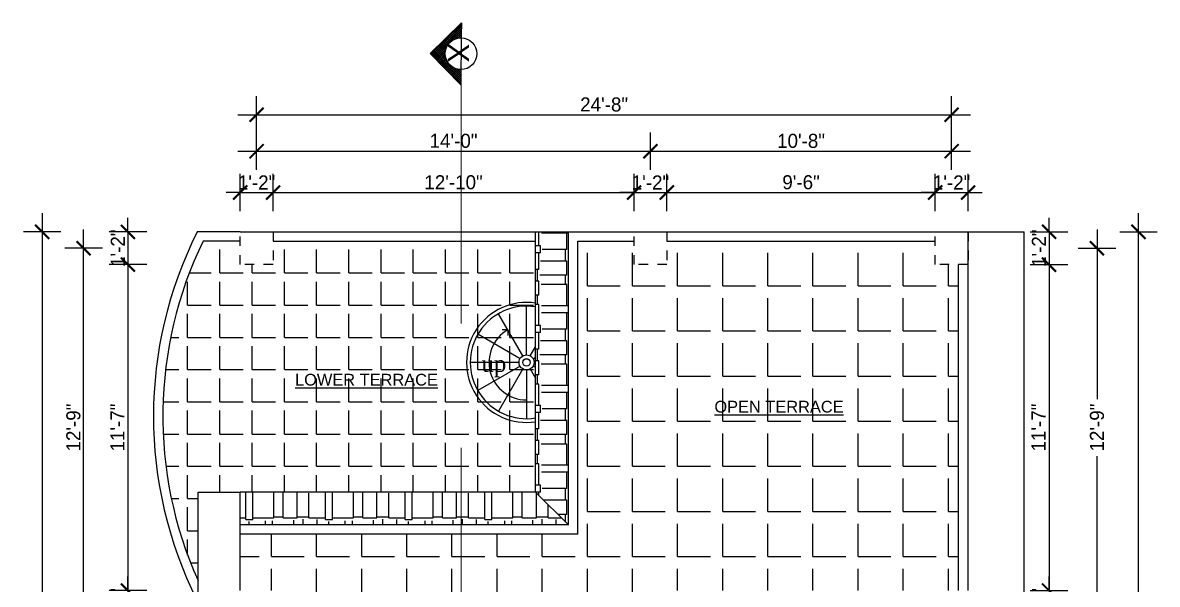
# Model space of a CAD drawing. Header units: inches. Extents: x -343 to 13887, y -13069 to -746.
# Drawn here: x 3885.3 to 4369.3, y -8323.8 to -8084.3 of the extents above; entities that cross this region are included whole.
import ezdxf

# ---------------------------------------------------------------- set-up
doc = ezdxf.new("R2010")
doc.units = ezdxf.units.IN
doc.header["$LTSCALE"] = 17
doc.header["$MEASUREMENT"] = 0
for name, pattern in [('21_FP_00$0$HIDDEN', [0.375, 0.25, -0.125]), ('Dash1', [0.472441, 0.23622, -0.23622]), ('PHANTOM2', [1.25, 0.625, -0.125, 0.125, -0.125, 0.125, -0.125])]:
    doc.linetypes.add(name, pattern=pattern)
doc.layers.add('A-Sect-Iden', color=111, linetype='Continuous')
for name, color, linetype, lineweight in [('aa_section_line', 2, 'PHANTOM2', 13), ('DOOR & WIN', 1, 'Continuous', 25), ('ELEVATION', 7, 'Continuous', 25), ('OUTLINE', 1, 'Continuous', 25), ('TEXT', 231, 'Continuous', 20)]:
    doc.layers.add(name, color=color, linetype=linetype, lineweight=lineweight)
doc.styles.add('7 INCH', font='times.ttf', dxfattribs={"height": 7})
doc.styles.add('ARCHITECTURE', font='stylu.ttf')
doc.styles.add('HEADING', font='swissel.ttf')
doc.dimstyles.new('8 SCALE', dxfattribs={"dimscale": 0, "dimtxt": 6, "dimasz": 6, "dimexe": 8, "dimexo": 8, "dimgap": 1.25, "dimtad": 1, "dimdec": 0, "dimzin": 3, "dimdsep": 46, "dimlunit": 4, "dimtxsty": 'ARCHITECTURE', "dimblk": 'ARCHTICK', "dimcen": 8, "dimdle": 8, "dimclrd": 5, "dimclre": 5, "dimclrt": 7, "dimadec": 0, "dimazin": 0, "dimtfac": 0.75, "dimtdec": 0, "dimtix": 1, "dimtmove": 2, "dimatfit": 3, "dimldrblk": 'ARCHTICK', "dimfxl": 8, "dimfxlon": 1, "dimtolj": 1, "dimtzin": 0, "dimlwd": -1, "dimlwe": -1, "dimarcsym": 0})
pattern_1 = [(0, (-5710.571, -7503.508), (25.5, 12), [6, -5, 7, -3, 9, -4]), (0, (-5704.571, -7503.008), (25.5, 12), [5, -19, 4, -6]), (0, (-5692.571, -7504.258), (25.5, 12), [3, -31]), (90, (-5710.571, -7503.5084), (-8.5, 12), [11.5, -36.5]), (90, (-5704.571, -7503.5084), (-8.5, 12), [11.25, -36.75]), (90, (-5699.571, -7503.5084), (-8.5, 12), [10.5, -37.5]), (90, (-5692.571, -7504.2584), (-8.5, 12), [11.5, -36.5]), (90, (-5689.571, -7504.2584), (-8.5, 12), [11.5, -36.5]), (90, (-5680.571, -7503.5084), (-8.5, 12), [11, -37])]
pattern_2 = [(0, (-5710.571, -7503.508), (0, 13.75), [10, -3.75]), (90, (-5710.571, -7503.508), (-13.75, 8e-16), [10, -3.75])]
pattern_3 = [(0, (-5710.571, -7503.508), (0, 19.25), [14, -5.25]), (90, (-5710.571, -7503.508), (-19.25, 1e-15), [14, -5.25])]

# ---------------------------------------------------------------- blocks, each defined once
blk = doc.blocks.new('_ArchTick')
at = {"color": 0, "linetype": 'ByBlock', "const_width": 0.15}
blk.add_lwpolyline([(-0.5, -0.5), (0.5, 0.5)], dxfattribs=at)
blk = doc.blocks.new('*D2932')
at = {"layer": 'Defpoints', "color": 0, "transparency": 16777216}
for p in [(3992.11, -8156.74), (3978.11, -8173.48), (3992.11, -8173.48)]:
    blk.add_point(p, dxfattribs=at)
at = {"layer": 'OUTLINE', "color": 5, "transparency": 16777216}
for p, q in [((3978.11, -8164.74), (3978.11, -8148.74)), ((3992.11, -8164.74), (3992.11, -8148.74)), ((3978.11, -8156.74), (3972.11, -8156.74)), ((3978.11, -8156.74), (3992.11, -8156.74)), ((3992.11, -8156.74), (3998.11, -8156.74))]:
    blk.add_line(p, q, dxfattribs=at)
at = {"layer": 'OUTLINE', "color": 5, "transparency": 16777216, "xscale": 6, "yscale": 6, "zscale": 6}
blk.add_blockref('_ArchTick', (3978.11, -8156.74), dxfattribs=at)
at = {"layer": 'OUTLINE', "color": 5, "transparency": 16777216, "xscale": 6, "yscale": 6, "zscale": 6, "rotation": 180}
blk.add_blockref('_ArchTick', (3992.11, -8156.74), dxfattribs=at)
at = {"layer": 'OUTLINE', "color": 7, "transparency": 16777216, "insert": (3985.11, -8152.43), "char_height": 6, "attachment_point": 5, "style": 'ARCHITECTURE'}
blk.add_mtext('\\A1;1\'-2"', dxfattribs=at)
blk = doc.blocks.new('*D2933')
at = {"layer": 'Defpoints', "color": 0, "transparency": 16777216}
for p in [(4146.11, -8156.74), (3992.11, -8173.48), (4146.11, -8173.48)]:
    blk.add_point(p, dxfattribs=at)
at = {"layer": 'OUTLINE', "color": 5, "transparency": 16777216}
for p, q in [((3992.11, -8164.74), (3992.11, -8148.74)), ((4146.11, -8164.74), (4146.11, -8148.74)), ((3984.11, -8156.74), (4154.11, -8156.74))]:
    blk.add_line(p, q, dxfattribs=at)
at = {"layer": 'OUTLINE', "color": 5, "transparency": 16777216, "xscale": 6, "yscale": 6, "zscale": 6, "rotation": 180}
blk.add_blockref('_ArchTick', (3992.11, -8156.74), dxfattribs=at)
at = {"layer": 'OUTLINE', "color": 5, "transparency": 16777216, "xscale": 6, "yscale": 6, "zscale": 6}
blk.add_blockref('_ArchTick', (4146.11, -8156.74), dxfattribs=at)
at = {"layer": 'OUTLINE', "color": 7, "transparency": 16777216, "insert": (4069.11, -8152.38), "char_height": 6, "attachment_point": 5, "style": 'ARCHITECTURE'}
blk.add_mtext('\\A1;12\'-10"', dxfattribs=at)
blk = doc.blocks.new('*D2934')
at = {"layer": 'Defpoints', "color": 0, "transparency": 16777216}
for p in [(4160.11, -8156.74), (4146.11, -8173.48), (4160.11, -8173.48)]:
    blk.add_point(p, dxfattribs=at)
at = {"layer": 'OUTLINE', "color": 5, "transparency": 16777216}
for p, q in [((4146.11, -8164.74), (4146.11, -8148.74)), ((4160.11, -8164.74), (4160.11, -8148.74)), ((4146.11, -8156.74), (4140.11, -8156.74)), ((4146.11, -8156.74), (4160.11, -8156.74)), ((4160.11, -8156.74), (4166.11, -8156.74))]:
    blk.add_line(p, q, dxfattribs=at)
at = {"layer": 'OUTLINE', "color": 5, "transparency": 16777216, "xscale": 6, "yscale": 6, "zscale": 6}
blk.add_blockref('_ArchTick', (4146.11, -8156.74), dxfattribs=at)
at = {"layer": 'OUTLINE', "color": 5, "transparency": 16777216, "xscale": 6, "yscale": 6, "zscale": 6, "rotation": 180}
blk.add_blockref('_ArchTick', (4160.11, -8156.74), dxfattribs=at)
at = {"layer": 'OUTLINE', "color": 7, "transparency": 16777216, "insert": (4153.11, -8152.43), "char_height": 6, "attachment_point": 5, "style": 'ARCHITECTURE'}
blk.add_mtext('\\A1;1\'-2"', dxfattribs=at)
blk = doc.blocks.new('*D2935')
at = {"layer": 'Defpoints', "color": 0, "transparency": 16777216}
for p in [(4274.58, -8156.74), (4160.11, -8173.48), (4274.58, -8173.48)]:
    blk.add_point(p, dxfattribs=at)
at = {"layer": 'OUTLINE', "color": 5, "transparency": 16777216}
for p, q in [((4160.11, -8164.74), (4160.11, -8148.74)), ((4274.58, -8164.74), (4274.58, -8148.74)), ((4152.11, -8156.74), (4282.58, -8156.74))]:
    blk.add_line(p, q, dxfattribs=at)
at = {"layer": 'OUTLINE', "color": 5, "transparency": 16777216, "xscale": 6, "yscale": 6, "zscale": 6, "rotation": 180}
blk.add_blockref('_ArchTick', (4160.11, -8156.74), dxfattribs=at)
at = {"layer": 'OUTLINE', "color": 5, "transparency": 16777216, "xscale": 6, "yscale": 6, "zscale": 6}
blk.add_blockref('_ArchTick', (4274.58, -8156.74), dxfattribs=at)
at = {"layer": 'OUTLINE', "color": 7, "transparency": 16777216, "insert": (4217.35, -8152.37), "char_height": 6, "attachment_point": 5, "style": 'ARCHITECTURE'}
blk.add_mtext('\\A1;9\'-6"', dxfattribs=at)
blk = doc.blocks.new('*D2936')
at = {"layer": 'Defpoints', "color": 0, "transparency": 16777216}
for p in [(4288.58, -8156.74), (4274.58, -8173.48), (4288.58, -8173.48)]:
    blk.add_point(p, dxfattribs=at)
at = {"layer": 'OUTLINE', "color": 5, "transparency": 16777216}
for p, q in [((4274.58, -8164.74), (4274.58, -8148.74)), ((4288.58, -8164.74), (4288.58, -8148.74)), ((4274.58, -8156.74), (4268.58, -8156.74)), ((4274.58, -8156.74), (4288.58, -8156.74)), ((4288.58, -8156.74), (4294.58, -8156.74))]:
    blk.add_line(p, q, dxfattribs=at)
at = {"layer": 'OUTLINE', "color": 5, "transparency": 16777216, "xscale": 6, "yscale": 6, "zscale": 6}
blk.add_blockref('_ArchTick', (4274.58, -8156.74), dxfattribs=at)
at = {"layer": 'OUTLINE', "color": 5, "transparency": 16777216, "xscale": 6, "yscale": 6, "zscale": 6, "rotation": 180}
blk.add_blockref('_ArchTick', (4288.58, -8156.74), dxfattribs=at)
at = {"layer": 'OUTLINE', "color": 7, "transparency": 16777216, "insert": (4281.58, -8152.43), "char_height": 6, "attachment_point": 5, "style": 'ARCHITECTURE'}
blk.add_mtext('\\A1;1\'-2"', dxfattribs=at)
blk = doc.blocks.new('*D2937')
at = {"layer": 'Defpoints', "color": 0, "transparency": 16777216}
for p in [(4153.11, -8139.1), (3985.11, -8180.48), (4153.11, -8180.48)]:
    blk.add_point(p, dxfattribs=at)
at = {"layer": 'OUTLINE', "color": 5, "transparency": 16777216}
for p, q in [((3985.11, -8147.1), (3985.11, -8131.1)), ((4153.11, -8147.1), (4153.11, -8131.1)), ((3977.11, -8139.1), (4161.11, -8139.1))]:
    blk.add_line(p, q, dxfattribs=at)
at = {"layer": 'OUTLINE', "color": 5, "transparency": 16777216, "xscale": 6, "yscale": 6, "zscale": 6, "rotation": 180}
blk.add_blockref('_ArchTick', (3985.11, -8139.1), dxfattribs=at)
at = {"layer": 'OUTLINE', "color": 5, "transparency": 16777216, "xscale": 6, "yscale": 6, "zscale": 6}
blk.add_blockref('_ArchTick', (4153.11, -8139.1), dxfattribs=at)
at = {"layer": 'OUTLINE', "color": 7, "transparency": 16777216, "insert": (4069.11, -8134.69), "char_height": 6, "attachment_point": 5, "style": 'ARCHITECTURE'}
blk.add_mtext('\\A1;14\'-0"', dxfattribs=at)
blk = doc.blocks.new('*D2938')
at = {"layer": 'Defpoints', "color": 0, "transparency": 16777216}
for p in [(4281.58, -8139.1), (4153.11, -8180.48), (4281.58, -8180.48)]:
    blk.add_point(p, dxfattribs=at)
at = {"layer": 'OUTLINE', "color": 5, "transparency": 16777216}
for p, q in [((4153.11, -8147.1), (4153.11, -8131.1)), ((4281.58, -8147.1), (4281.58, -8131.1)), ((4145.11, -8139.1), (4289.58, -8139.1))]:
    blk.add_line(p, q, dxfattribs=at)
at = {"layer": 'OUTLINE', "color": 5, "transparency": 16777216, "xscale": 6, "yscale": 6, "zscale": 6, "rotation": 180}
blk.add_blockref('_ArchTick', (4153.11, -8139.1), dxfattribs=at)
at = {"layer": 'OUTLINE', "color": 5, "transparency": 16777216, "xscale": 6, "yscale": 6, "zscale": 6}
blk.add_blockref('_ArchTick', (4281.58, -8139.1), dxfattribs=at)
at = {"layer": 'OUTLINE', "color": 7, "transparency": 16777216, "insert": (4217.35, -8134.72), "char_height": 6, "attachment_point": 5, "style": 'ARCHITECTURE'}
blk.add_mtext('\\A1;10\'-8"', dxfattribs=at)
blk = doc.blocks.new('*D2939')
at = {"layer": 'Defpoints', "color": 0, "transparency": 16777216}
for p in [(4281.58, -8123.57), (3985.11, -8180.48), (4281.58, -8180.48)]:
    blk.add_point(p, dxfattribs=at)
at = {"layer": 'OUTLINE', "color": 5, "transparency": 16777216}
for p, q in [((3985.11, -8131.57), (3985.11, -8115.57)), ((4281.58, -8131.57), (4281.58, -8115.57)), ((3977.11, -8123.57), (4289.58, -8123.57))]:
    blk.add_line(p, q, dxfattribs=at)
at = {"layer": 'OUTLINE', "color": 5, "transparency": 16777216, "xscale": 6, "yscale": 6, "zscale": 6, "rotation": 180}
blk.add_blockref('_ArchTick', (3985.11, -8123.57), dxfattribs=at)
at = {"layer": 'OUTLINE', "color": 5, "transparency": 16777216, "xscale": 6, "yscale": 6, "zscale": 6}
blk.add_blockref('_ArchTick', (4281.58, -8123.57), dxfattribs=at)
at = {"layer": 'OUTLINE', "color": 7, "transparency": 16777216, "insert": (4133.35, -8119.19), "char_height": 6, "attachment_point": 5, "style": 'ARCHITECTURE'}
blk.add_mtext('\\A1;24\'-8"', dxfattribs=at)
blk = doc.blocks.new('*D2940')
at = {"layer": 'Defpoints', "color": 0, "transparency": 16777216}
for p in [(4288.58, -8173.48), (4288.58, -8187.48), (4323.12, -8187.48)]:
    blk.add_point(p, dxfattribs=at)
at = {"layer": 'OUTLINE', "color": 5, "transparency": 16777216}
for p, q in [((4323.12, -8173.48), (4323.12, -8167.48)), ((4315.12, -8173.48), (4331.12, -8173.48)), ((4323.12, -8173.48), (4323.12, -8187.48)), ((4315.12, -8187.48), (4331.12, -8187.48)), ((4323.12, -8187.48), (4323.12, -8193.48))]:
    blk.add_line(p, q, dxfattribs=at)
at = {"layer": 'OUTLINE', "color": 5, "transparency": 16777216, "xscale": 6, "yscale": 6, "zscale": 6}
for p, rotation in [((4323.12, -8173.48), 270), ((4323.12, -8187.48), 90)]:
    blk.add_blockref('_ArchTick', p, dxfattribs=dict(at, rotation=rotation))
at = {"layer": 'OUTLINE', "color": 7, "transparency": 16777216, "insert": (4318.81, -8180.48), "char_height": 6, "attachment_point": 5, "rotation": 90, "style": 'ARCHITECTURE'}
blk.add_mtext('\\A1;1\'-2"', dxfattribs=at)
blk = doc.blocks.new('*D2941')
at = {"layer": 'Defpoints', "color": 0, "transparency": 16777216}
for p in [(4288.58, -8187.48), (4288.58, -8326.48), (4323.12, -8326.48)]:
    blk.add_point(p, dxfattribs=at)
at = {"layer": 'OUTLINE', "color": 5, "transparency": 16777216}
for p, q in [((4323.12, -8179.48), (4323.12, -8334.48)), ((4315.12, -8187.48), (4331.12, -8187.48)), ((4315.12, -8326.48), (4331.12, -8326.48))]:
    blk.add_line(p, q, dxfattribs=at)
at = {"layer": 'OUTLINE', "color": 5, "transparency": 16777216, "xscale": 6, "yscale": 6, "zscale": 6}
for p, rotation in [((4323.12, -8187.48), 90), ((4323.12, -8326.48), 270)]:
    blk.add_blockref('_ArchTick', p, dxfattribs=dict(at, rotation=rotation))
at = {"layer": 'OUTLINE', "color": 7, "transparency": 16777216, "insert": (4318.65, -8256.98), "char_height": 6, "attachment_point": 5, "rotation": 90, "style": 'ARCHITECTURE'}
blk.add_mtext('\\A1;11\'-7"', dxfattribs=at)
blk = doc.blocks.new('*D2942')
at = {"layer": 'Defpoints', "color": 0, "transparency": 16777216}
for p in [(4288.58, -8326.48), (4288.58, -8340.48), (4323.12, -8340.48)]:
    blk.add_point(p, dxfattribs=at)
at = {"layer": 'OUTLINE', "color": 5, "transparency": 16777216}
for p, q in [((4323.12, -8326.48), (4323.12, -8320.48)), ((4315.12, -8326.48), (4331.12, -8326.48)), ((4323.12, -8326.48), (4323.12, -8340.48)), ((4315.12, -8340.48), (4331.12, -8340.48)), ((4323.12, -8340.48), (4323.12, -8346.48))]:
    blk.add_line(p, q, dxfattribs=at)
at = {"layer": 'OUTLINE', "color": 5, "transparency": 16777216, "xscale": 6, "yscale": 6, "zscale": 6}
for p, rotation in [((4323.12, -8326.48), 270), ((4323.12, -8340.48), 90)]:
    blk.add_blockref('_ArchTick', p, dxfattribs=dict(at, rotation=rotation))
at = {"layer": 'OUTLINE', "color": 7, "transparency": 16777216, "insert": (4318.81, -8333.48), "char_height": 6, "attachment_point": 5, "rotation": 90, "style": 'ARCHITECTURE'}
blk.add_mtext('\\A1;1\'-2"', dxfattribs=at)
blk = doc.blocks.new('*D2947')
at = {"layer": 'Defpoints', "color": 0, "transparency": 16777216}
for p in [(4281.58, -8180.48), (4281.58, -8333.48), (4343.6, -8333.48)]:
    blk.add_point(p, dxfattribs=at)
at = {"layer": 'OUTLINE', "color": 5, "transparency": 16777216}
for p, q in [((4343.6, -8172.48), (4343.6, -8244.83)), ((4335.6, -8180.48), (4351.6, -8180.48)), ((4343.6, -8341.48), (4343.6, -8269.12)), ((4335.6, -8333.48), (4351.6, -8333.48))]:
    blk.add_line(p, q, dxfattribs=at)
at = {"layer": 'OUTLINE', "color": 5, "transparency": 16777216, "xscale": 6, "yscale": 6, "zscale": 6}
for p, rotation in [((4343.6, -8180.48), 90), ((4343.6, -8333.48), 270)]:
    blk.add_blockref('_ArchTick', p, dxfattribs=dict(at, rotation=rotation))
at = {"layer": 'OUTLINE', "color": 7, "transparency": 16777216, "insert": (4343.6, -8256.98), "char_height": 6, "attachment_point": 5, "rotation": 90, "style": 'ARCHITECTURE'}
blk.add_mtext('\\A1;12\'-9"', dxfattribs=at)
blk = doc.blocks.new('*D2950')
at = {"layer": 'Defpoints', "color": 0, "transparency": 16777216}
for p in [(4288.58, -8173.48), (4361.32, -8173.48), (4288.58, -8633.48)]:
    blk.add_point(p, dxfattribs=at)
at = {"layer": 'OUTLINE', "color": 5, "transparency": 16777216}
for p, q in [((4361.32, -8641.48), (4361.32, -8165.48)), ((4353.32, -8173.48), (4369.32, -8173.48)), ((4353.32, -8633.48), (4369.32, -8633.48))]:
    blk.add_line(p, q, dxfattribs=at)
at = {"layer": 'OUTLINE', "color": 5, "transparency": 16777216, "xscale": 6, "yscale": 6, "zscale": 6}
for p, rotation in [((4361.32, -8173.48), 90), ((4361.32, -8633.48), 270)]:
    blk.add_blockref('_ArchTick', p, dxfattribs=dict(at, rotation=rotation))
at = {"layer": 'OUTLINE', "color": 7, "transparency": 16777216, "insert": (4356.94, -8403.48), "char_height": 6, "attachment_point": 5, "rotation": 90, "style": 'ARCHITECTURE'}
blk.add_mtext('\\A1;38\'-4"', dxfattribs=at)
blk = doc.blocks.new('*D2951')
at = {"layer": 'Defpoints', "color": 0, "transparency": 16777216}
for p in [(3978.11, -8173.48), (3930.22, -8187.48), (3978.11, -8187.48)]:
    blk.add_point(p, dxfattribs=at)
at = {"layer": 'OUTLINE', "color": 5, "transparency": 16777216}
for p, q in [((3930.22, -8173.48), (3930.22, -8167.48)), ((3938.22, -8173.48), (3922.22, -8173.48)), ((3930.22, -8173.48), (3930.22, -8187.48)), ((3938.22, -8187.48), (3922.22, -8187.48)), ((3930.22, -8187.48), (3930.22, -8193.48))]:
    blk.add_line(p, q, dxfattribs=at)
at = {"layer": 'OUTLINE', "color": 5, "transparency": 16777216, "xscale": 6, "yscale": 6, "zscale": 6}
for p, rotation in [((3930.22, -8173.48), 270), ((3930.22, -8187.48), 90)]:
    blk.add_blockref('_ArchTick', p, dxfattribs=dict(at, rotation=rotation))
at = {"layer": 'OUTLINE', "color": 7, "transparency": 16777216, "insert": (3925.91, -8180.48), "char_height": 6, "attachment_point": 5, "rotation": 90, "style": 'ARCHITECTURE'}
blk.add_mtext('\\A1;1\'-2"', dxfattribs=at)
blk = doc.blocks.new('*D2952')
at = {"layer": 'Defpoints', "color": 0, "transparency": 16777216}
for p in [(3978.11, -8187.48), (3930.22, -8326.48), (3978.11, -8326.48)]:
    blk.add_point(p, dxfattribs=at)
at = {"layer": 'OUTLINE', "color": 5, "transparency": 16777216}
for p, q in [((3930.22, -8179.48), (3930.22, -8334.48)), ((3938.22, -8187.48), (3922.22, -8187.48)), ((3938.22, -8326.48), (3922.22, -8326.48))]:
    blk.add_line(p, q, dxfattribs=at)
at = {"layer": 'OUTLINE', "color": 5, "transparency": 16777216, "xscale": 6, "yscale": 6, "zscale": 6}
for p, rotation in [((3930.22, -8187.48), 90), ((3930.22, -8326.48), 270)]:
    blk.add_blockref('_ArchTick', p, dxfattribs=dict(at, rotation=rotation))
at = {"layer": 'OUTLINE', "color": 7, "transparency": 16777216, "insert": (3925.75, -8256.98), "char_height": 6, "attachment_point": 5, "rotation": 90, "style": 'ARCHITECTURE'}
blk.add_mtext('\\A1;11\'-7"', dxfattribs=at)
blk = doc.blocks.new('*D2953')
at = {"layer": 'Defpoints', "color": 0, "transparency": 16777216}
for p in [(3978.11, -8326.48), (3930.22, -8340.48), (3978.11, -8340.48)]:
    blk.add_point(p, dxfattribs=at)
at = {"layer": 'OUTLINE', "color": 5, "transparency": 16777216}
for p, q in [((3930.22, -8326.48), (3930.22, -8320.48)), ((3938.22, -8326.48), (3922.22, -8326.48)), ((3930.22, -8326.48), (3930.22, -8340.48)), ((3938.22, -8340.48), (3922.22, -8340.48)), ((3930.22, -8340.48), (3930.22, -8346.48))]:
    blk.add_line(p, q, dxfattribs=at)
at = {"layer": 'OUTLINE', "color": 5, "transparency": 16777216, "xscale": 6, "yscale": 6, "zscale": 6}
for p, rotation in [((3930.22, -8326.48), 270), ((3930.22, -8340.48), 90)]:
    blk.add_blockref('_ArchTick', p, dxfattribs=dict(at, rotation=rotation))
at = {"layer": 'OUTLINE', "color": 7, "transparency": 16777216, "insert": (3925.91, -8333.48), "char_height": 6, "attachment_point": 5, "rotation": 90, "style": 'ARCHITECTURE'}
blk.add_mtext('\\A1;1\'-2"', dxfattribs=at)
blk = doc.blocks.new('*D2960')
at = {"layer": 'Defpoints', "color": 0, "transparency": 16777216}
for p in [(3911.32, -8180.48), (3985.11, -8180.48), (3985.11, -8333.48)]:
    blk.add_point(p, dxfattribs=at)
at = {"layer": 'OUTLINE', "color": 5, "transparency": 16777216}
for p, q in [((3911.32, -8341.48), (3911.32, -8172.48)), ((3919.32, -8180.48), (3903.32, -8180.48)), ((3919.32, -8333.48), (3903.32, -8333.48))]:
    blk.add_line(p, q, dxfattribs=at)
at = {"layer": 'OUTLINE', "color": 5, "transparency": 16777216, "xscale": 6, "yscale": 6, "zscale": 6}
for p, rotation in [((3911.32, -8180.48), 90), ((3911.32, -8333.48), 270)]:
    blk.add_blockref('_ArchTick', p, dxfattribs=dict(at, rotation=rotation))
at = {"layer": 'OUTLINE', "color": 7, "transparency": 16777216, "insert": (3906.97, -8256.98), "char_height": 6, "attachment_point": 5, "rotation": 90, "style": 'ARCHITECTURE'}
blk.add_mtext('\\A1;12\'-9"', dxfattribs=at)
blk = doc.blocks.new('*D2961')
at = {"layer": 'Defpoints', "color": 0, "transparency": 16777216}
for p in [(3978.11, -8173.48), (3893.65, -8633.48), (3978.11, -8633.48)]:
    blk.add_point(p, dxfattribs=at)
at = {"layer": 'OUTLINE', "color": 5, "transparency": 16777216}
for p, q in [((3893.65, -8165.48), (3893.65, -8641.48)), ((3901.65, -8173.48), (3885.65, -8173.48)), ((3901.65, -8633.48), (3885.65, -8633.48))]:
    blk.add_line(p, q, dxfattribs=at)
at = {"layer": 'OUTLINE', "color": 5, "transparency": 16777216, "xscale": 6, "yscale": 6, "zscale": 6}
for p, rotation in [((3893.65, -8173.48), 90), ((3893.65, -8633.48), 270)]:
    blk.add_blockref('_ArchTick', p, dxfattribs=dict(at, rotation=rotation))
at = {"layer": 'OUTLINE', "color": 7, "transparency": 16777216, "insert": (3889.26, -8403.48), "char_height": 6, "attachment_point": 5, "rotation": 90, "style": 'ARCHITECTURE'}
blk.add_mtext('\\A1;38\'-4"', dxfattribs=at)

msp = doc.modelspace()

# ---------------------------------------------------------------- hatches: boundary and pattern name
at = {"layer": 'A-Sect-Iden', "ltscale": 0.5}
h = msp.add_hatch(dxfattribs=at)
h.set_pattern_fill('ANSI37', color=2, scale=5, style=0)
h.set_pattern_definition([(45, (-21776.7693, -14279.0516), (-0.441941738, 0.441941738), []), (135, (-21776.7693, -14279.0516), (-0.441941738, -0.441941738), [])])
h.paths.add_polyline_path([(4072.24, -8104.28), (4072.17, -8110.78), (4059.06, -8097.4), (4072.44, -8084.29), (4072.38, -8090.78, 1)])
at = {"layer": 'OUTLINE'}
h = msp.add_hatch(dxfattribs=at)
h.set_pattern_fill('AR-RSHKE', color=8, angle=90)
h.set_pattern_definition([(90, (-5710.571, -7503.508), (-12, 25.5), [6, -5, 7, -3, 9, -4]), (90, (-5711.071, -7497.508), (-12, 25.5), [5, -19, 4, -6]), (90, (-5709.821, -7485.508), (-12, 25.5), [3, -31]), (180, (-5710.571, -7503.5084), (-12, -8.5), [11.5, -36.5]), (180, (-5710.571, -7497.5084), (-12, -8.5), [11.25, -36.75]), (180, (-5710.571, -7492.5084), (-12, -8.5), [10.5, -37.5]), (180, (-5709.821, -7485.5084), (-12, -8.5), [11.5, -36.5]), (180, (-5709.821, -7482.5084), (-12, -8.5), [11.5, -36.5]), (180, (-5710.571, -7473.5084), (-12, -8.5), [11, -37])])
h.paths.add_polyline_path([(4104.11, -8284.48), (4118.11, -8298.48), (4118.11, -8173.48), (4104.11, -8173.48)])
h = msp.add_hatch(dxfattribs=at)
h.set_pattern_fill('ANGLE', color=8, scale=50)
h.set_pattern_definition(pattern_2)
h.paths.add_polyline_path([(4072.34, -8284.48), (4072.34, -8177.48), (3992.11, -8177.48), (3992.11, -8187.48), (3978.11, -8187.48), (3978.11, -8177.48), (3962.28, -8177.48, 0.222165), (3960.11, -8322.2), (3960.11, -8284.48), (3978.11, -8284.48)])
h.paths.add_polyline_path([(4000.19, -8241.36), (4063.62, -8241.36), (4063.62, -8231.06), (4000.19, -8231.06)], flags=24)
h = msp.add_hatch(dxfattribs=at)
h.set_pattern_fill('ANGLE', color=8, scale=70)
h.set_pattern_definition(pattern_3)
h.paths.add_polyline_path([(4146.11, -8326.48), (4160.11, -8326.48), (4274.58, -8326.48), (4284.58, -8326.48), (4284.58, -8187.48), (4274.58, -8187.48), (4274.58, -8177.48), (4160.11, -8177.48), (4160.11, -8187.48), (4146.11, -8187.48), (4146.11, -8177.48), (4122.11, -8177.48), (4122.11, -8302.48), (4072.34, -8302.48), (4072.34, -8454.96), (4093.11, -8454.96), (4116.11, -8454.96), (4117.45, -8454.96), (4146.11, -8454.96), (4146.11, -8340.48)])
h.paths.add_polyline_path([(4179.16, -8252.88), (4236.77, -8252.88), (4236.77, -8242.58), (4179.16, -8242.58)], flags=24)
h.paths.add_polyline_path([(4039.12, -8401.31), (4096.73, -8401.31), (4096.73, -8391.01), (4039.12, -8391.01)], flags=9)
h = msp.add_hatch(dxfattribs=at)
h.set_pattern_fill('ANGLE', color=8, scale=50)
h.set_pattern_definition(pattern_2)
h.paths.add_polyline_path([(4072.34, -8284.48), (4104.11, -8284.48), (4104.11, -8177.48), (4072.34, -8177.48)])
h = msp.add_hatch(dxfattribs=at)
h.set_pattern_fill('AR-RSHKE', color=8)
h.set_pattern_definition(pattern_1)
h.paths.add_polyline_path([(4072.34, -8298.48), (4072.34, -8284.48), (3978.11, -8284.48), (3978.11, -8298.48)])
h = msp.add_hatch(dxfattribs=at)
h.set_pattern_fill('AR-RSHKE', color=8)
h.set_pattern_definition(pattern_1)
h.paths.add_polyline_path([(4118.11, -8298.48), (4104.11, -8284.48), (4072.34, -8284.48), (4072.34, -8298.48)], flags=17)
h = msp.add_hatch(dxfattribs=at)
h.set_pattern_fill('ANGLE', color=8, scale=70)
h.set_pattern_definition(pattern_3)
h.paths.add_polyline_path([(4072.34, -8302.48), (3978.11, -8302.48), (3978.11, -8326.48), (3992.11, -8326.48), (3992.11, -8340.48), (3982.11, -8340.48), (3982.11, -8454.96), (3992.11, -8454.96), (3992.11, -8418.02), (3992.91, -8418.02, -0.412996), (4027.31, -8452.23), (4027.31, -8452.56), (4028.11, -8452.56), (4028.11, -8454.96), (4072.34, -8454.96)])
h.paths.add_polyline_path([(4039.12, -8401.31), (4096.73, -8401.31), (4096.73, -8391.01), (4039.12, -8391.01)], flags=9)

# ---------------------------------------------------------------- linework, layer by layer
for p, q in [((4098.65, -8226.42), (4088.25, -8208.41)), ((4100.25, -8225.99), (4100.25, -8205.19)), ((4097.48, -8227.59), (4079.47, -8217.19)), ((4101.85, -8226.42), (4104.11, -8222.51)), ((4103.03, -8227.59), (4104.11, -8226.96)), ((4097.05, -8229.19), (4076.25, -8229.19)), ((4097.48, -8230.79), (4079.47, -8241.19)), ((4098.65, -8231.96), (4088.25, -8249.98)), ((4100.25, -8232.39), (4100.25, -8253.19)), ((4101.85, -8231.96), (4104.11, -8235.88)), ((4103.03, -8230.79), (4104.11, -8231.42)), ((4103.45, -8229.19), (4104.11, -8229.19))]:
    msp.add_line(p, q)
at = {"color": 4}
for q in [(4089.88, -8215.34), (4092.25, -8217.72)]:
    msp.add_line((4092.25, -8215.34), q, dxfattribs=at)
for radius in [3.2, 1.6]:
    msp.add_circle((4100.25, -8229.19), radius)
msp.add_arc((4100.25, -8229.19), 16, 120, 270, dxfattribs=at)
at = {"layer": 'A-Sect-Iden', "ltscale": 0.5}
msp.add_lwpolyline([(4072.42, -8089.79), (4072.2, -8110.76), (4059.1, -8097.38), (4072.48, -8084.27), (4072.42, -8089.79)], dxfattribs=at)
msp.add_circle((4072.31, -8097.53), 6.75, dxfattribs=at)
at = {"layer": 'aa_section_line', "linetype": '21_FP_00$0$HIDDEN', "ltscale": 25}
msp.add_line((4072.34, -8106.28), (4072.33, -8722.85), dxfattribs=at)
at = {"layer": 'DOOR & WIN'}
for p, q in [((3978.11, -8173.48), (4288.58, -8173.48)), ((4288.58, -8326.48), (4288.58, -8173.48)), ((4312.58, -8651.48), (4312.58, -8173.48)), ((3992.11, -8177.48), (4104.11, -8177.48)), ((4122.11, -8177.48), (4146.11, -8177.48)), ((4160.11, -8177.48), (4274.58, -8177.48)), ((4284.58, -8326.48), (4284.58, -8187.48))]:
    msp.add_line(p, q, dxfattribs=at)
at = {"layer": 'DOOR & WIN', "color": 6, "linetype": 'Dash1'}
for points in [[(3978.11, -8173.48), (3992.11, -8173.48), (3992.11, -8187.48), (3978.11, -8187.48)], [(4146.11, -8173.48), (4160.11, -8173.48), (4160.11, -8187.48), (4146.11, -8187.48)], [(4274.58, -8173.48), (4288.58, -8173.48), (4288.58, -8187.48), (4274.58, -8187.48)]]:
    msp.add_lwpolyline(points, close=True, dxfattribs=at)
at = {"layer": 'ELEVATION'}
for radius, start, end in [(25.6, 81.3272, 278.6728), (24, 80.7441, 279.2559)]:
    msp.add_arc((4100.25, -8229.19), radius, start, end, dxfattribs=at)
at = {"layer": 'OUTLINE'}
for p, q in [((3978.11, -8173.48), (3959.8, -8173.48)), ((4104.11, -8284.48), (4104.11, -8173.48)), ((4118.11, -8298.48), (4118.11, -8173.48)), ((4288.58, -8173.48), (4312.58, -8173.48)), ((3978.11, -8177.48), (3962.28, -8177.48)), ((4122.11, -8302.48), (4122.11, -8177.48)), ((3960.11, -8339.86), (3960.11, -8284.48)), ((3960.11, -8284.48), (3978.11, -8284.48)), ((4104.11, -8284.48), (3978.11, -8284.48)), ((3978.11, -8326.48), (3978.11, -8284.48)), ((4118.11, -8298.48), (4104.11, -8284.48)), ((4118.11, -8298.48), (3978.11, -8298.48)), ((4122.11, -8302.48), (3978.11, -8302.48))]:
    msp.add_line(p, q, dxfattribs=at)
for radius, start, end in [(174.92, 153.2669, 206.5978), (170.92, 154.09, 204.1928)]:
    msp.add_arc((4116.02, -8252.16), radius, start, end, dxfattribs=at)

# ---------------------------------------------------------------- texts
at = {"layer": 'A-Sect-Iden', "ltscale": 0.5, "insert": (4071.2, -8097.14), "char_height": 9, "width": 12.25, "attachment_point": 5, "rotation": 269.2631, "style": 'HEADING'}
msp.add_mtext('X', dxfattribs=at)
at = {"layer": 'DOOR & WIN', "char_height": 5, "attachment_point": 5}
for s, insert in [('{\\fArial TUR|b0|i0|c0|p34;\\L\\C7;LOWER TERRACE}', (4031.97, -8236.59)), ('{\\fArial TUR|b0|i0|c0|p34;\\L\\C7;OPEN TERRACE}', (4207.95, -8248.1))]:
    msp.add_mtext(s, dxfattribs=dict(at, insert=insert))
at = {"layer": 'TEXT', "style": '7 INCH'}
msp.add_text('up', height=7, dxfattribs=at).set_placement((4081.05, -8233.22))

# ---------------------------------------------------------------- dimensions: what is measured, and where the dimension line sits
at = {"layer": 'OUTLINE'}
for base, p1, p2, picture, middle in [((4281.58, -8123.57), (3985.11, -8180.48), (4281.58, -8180.48), '*D2939', (4133.35, -8119.19)), ((4153.11, -8139.1), (3985.11, -8180.48), (4153.11, -8180.48), '*D2937', (4069.11, -8134.69)), ((4281.58, -8139.1), (4153.11, -8180.48), (4281.58, -8180.48), '*D2938', (4217.35, -8134.72)), ((3992.11, -8156.74), (3978.11, -8173.48), (3992.11, -8173.48), '*D2932', (3985.11, -8152.43)), ((4146.11, -8156.74), (3992.11, -8173.48), (4146.11, -8173.48), '*D2933', (4069.11, -8152.38)), ((4160.11, -8156.74), (4146.11, -8173.48), (4160.11, -8173.48), '*D2934', (4153.11, -8152.43)), ((4274.58, -8156.74), (4160.11, -8173.48), (4274.58, -8173.48), '*D2935', (4217.35, -8152.37)), ((4288.58, -8156.74), (4274.58, -8173.48), (4288.58, -8173.48), '*D2936', (4281.58, -8152.43))]:
    dim = msp.add_linear_dim(base=base, p1=p1, p2=p2, dimstyle='8 SCALE', override={"dimscale": 1}, dxfattribs=at)
    dim.commit()
    dim.dimension.update_dxf_attribs({"geometry": picture, "text_midpoint": middle})
for base, p1, p2, override, picture, middle in [((3893.65, -8633.48), (3978.11, -8173.48), (3978.11, -8633.48), {"dimscale": 1}, '*D2961', (3889.26, -8403.48)), ((3930.22, -8187.48), (3978.11, -8173.48), (3978.11, -8187.48), {"dimscale": 1}, '*D2951', (3925.91, -8180.48)), ((4361.32, -8173.48), (4288.58, -8633.48), (4288.58, -8173.48), {"dimscale": 1}, '*D2950', (4356.94, -8403.48)), ((4323.12, -8187.48), (4288.58, -8173.48), (4288.58, -8187.48), {"dimscale": 1}, '*D2940', (4318.81, -8180.48)), ((3911.32, -8180.48), (3985.11, -8333.48), (3985.11, -8180.48), {"dimscale": 1}, '*D2960', (3906.97, -8256.98)), ((4343.6, -8333.48), (4281.58, -8180.48), (4281.58, -8333.48), {"dimscale": 1, "dimtad": 0}, '*D2947', (4343.6, -8256.98)), ((3930.22, -8326.48), (3978.11, -8187.48), (3978.11, -8326.48), {"dimscale": 1}, '*D2952', (3925.75, -8256.98)), ((4323.12, -8326.48), (4288.58, -8187.48), (4288.58, -8326.48), {"dimscale": 1}, '*D2941', (4318.65, -8256.98)), ((3930.22, -8340.48), (3978.11, -8326.48), (3978.11, -8340.48), {"dimscale": 1}, '*D2953', (3925.91, -8333.48)), ((4323.12, -8340.48), (4288.58, -8326.48), (4288.58, -8340.48), {"dimscale": 1}, '*D2942', (4318.81, -8333.48))]:
    dim = msp.add_linear_dim(base=base, p1=p1, p2=p2, angle=90, dimstyle='8 SCALE', override=override, dxfattribs=at)
    dim.commit()
    dim.dimension.update_dxf_attribs({"geometry": picture, "text_midpoint": middle})

doc.saveas('drawing.dxf')
